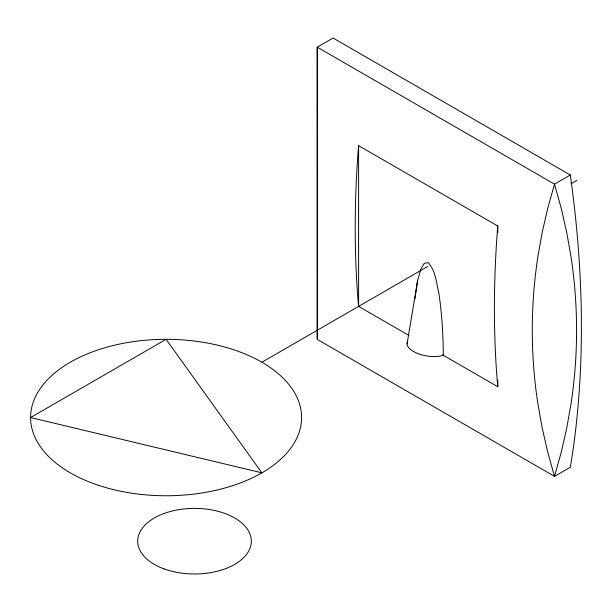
<?xml version="1.0" encoding="UTF-8"?>
<svg xmlns="http://www.w3.org/2000/svg" width="612" height="612" viewBox="0 0 612 612"><rect width="100%" height="100%" fill="white"/><g stroke="black" fill="none" stroke-linecap="round" stroke-linejoin="round"><path stroke-width="0.92" d="M317.192 110.397L317.253 47.17L333.073 38.036L570.33 175.017A1030.409 594.91 60 0 1 570.33 467.247L554.51 476.373L317.253 339.4L317.192 257.071A733.321 2.249 89.9 0 1 317.192 110.397M317.253 339.4L317.314 276.234A727.89 2.234 89.9 0 0 317.314 129.568L317.253 47.17L554.51 184.151L561.242 208.325L566.75 232.606L571.05 256.964A733.321 598.758 0.4 0 1 571.05 403.637L566.75 427.972L561.242 452.23L554.51 476.373L547.732 452.199L542.178 427.918L537.849 403.56A727.89 594.313 0.4 0 1 537.841 256.887L542.178 232.552L547.732 208.294L554.51 184.151L570.33 175.017M414.974 298.908L417.522 281.069L420.651 269.54L424.292 263.267L428.209 262.663C435.798 270.963 436.333 282.974 438.888 293.408C441.986 313.887 443.149 334.588 443.31 355.289A21.366 9.501 9.4 0 1 417.843 353.56A21.366 9.501 9.4 0 1 407.73 341.465M497.801 232.682L497.801 226.019L358.609 145.664L357.989 153.046A1030.409 594.91 -60 0 0 357.989 299.719L358.609 306.39L408.969 335.46M497.801 226.019L497.181 233.409A1030.409 594.91 -60 0 0 497.181 380.083L497.801 386.746L442.621 354.891M407.072 343.868L417.522 281.069M261.89 362.228L427.765 266.457M571.118 183.692L576.887 180.364M497.801 380.09L497.801 386.746M358.609 145.664L358.609 306.39M166.089 339.316L30.6 417.537L261.89 472.847L166.089 339.316M98.341 485.278A135.489 78.221 0 0 0 301.578 417.537A135.489 78.221 0 0 0 98.341 349.796A135.489 78.221 0 0 0 98.341 485.278M164.085 568.892A56.817 32.803 0 0 0 251.28 542.546A56.817 32.803 0 0 0 168.162 512.122A56.817 32.803 0 0 0 164.085 568.892"/></g></svg>
